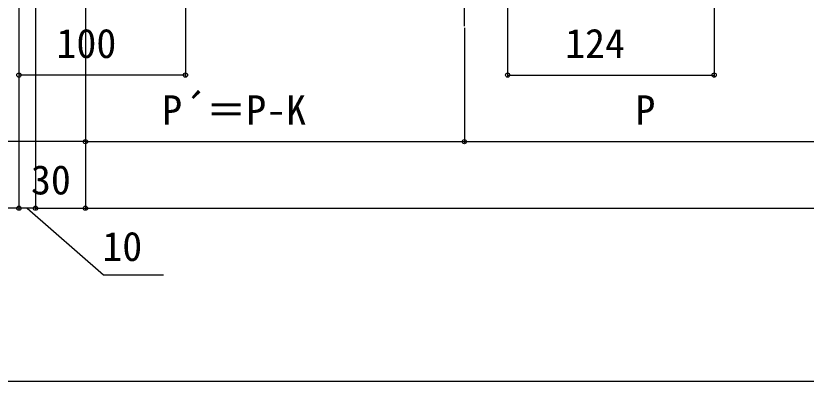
# Model space of a CAD drawing. Units: millimetres, scale not verified. Extents: x -1050 to 1050, y -1568 to 1559.
# Drawn here: x -276.8 to 197.8, y -1568.5 to -1348.8 of the extents above; entities that cross this region are included whole.
import ezdxf
from ezdxf.enums import TextEntityAlignment as Align

# ---------------------------------------------------------------- set-up
doc = ezdxf.new("R2010")
doc.units = ezdxf.units.MM
doc.header["$LTSCALE"] = 8
for name, color, linetype in [('0-4_YKK_12', 2, 'Continuous'), ('0-6_YKK_D', 6, 'Continuous'), ('0-7_YKK_ZWAK', 7, 'Continuous'), ('0-8_YSS_K', 3, 'Continuous')]:
    doc.layers.add(name, color=color, linetype=linetype)
doc.styles.add('ＭＳ ゴシック', font='')
doc.styles.get('ＭＳ ゴシック').set_extended_font_data('MS Gothic')

msp = doc.modelspace()

# ---------------------------------------------------------------- linework, layer by layer
at = {"layer": '0-4_YKK_12'}
for p, q in [((-235.005, -464.505), (-235.005, -1400.005)), ((-235.005, -464.505), (-235.005, -1355.005)), ((-7.505, -1355.005), (-7.505, -464.505))]:
    msp.add_line(p, q, dxfattribs=at)
at = {"layer": '0-6_YKK_D'}
for p, q in [((-265.005, -1293.005), (-265.005, -1465.505)), ((18.495, -1304.705), (18.495, -1385.505)), ((142.495, -1304.705), (142.495, -1385.505)), ((-275.005, -1305.505), (-275.005, -1385.505)), ((-175.005, -1320.505), (-175.005, -1385.505)), ((-265.005, -1338.005), (-265.005, -1465.505)), ((-275.005, -1353.005), (-275.005, -1465.505)), ((-275.005, -1353.005), (-275.005, -1465.505)), ((-235.005, -1354.005), (-235.005, -1425.482)), ((-235.005, -1356.005), (-235.005, -1465.505)), ((-235.005, -1356.005), (-235.005, -1465.505)), ((-235.005, -1357.005), (-235.005, -1425.505)), ((-7.505, -1356.005), (-7.505, -1425.505)), ((-7.505, -1356.005), (-7.505, -1425.505)), ((-175.005, -1384.505), (-275.005, -1384.505)), ((18.495, -1384.505), (142.495, -1384.505)), ((-235.005, -1424.505), (-7.505, -1424.505)), ((-7.505, -1424.505), (219.995, -1424.505)), ((-265.005, -1464.505), (-275.005, -1464.505)), ((-265.005, -1464.505), (-235.005, -1464.505)), ((-235.005, -1464.505), (902.495, -1464.505))]:
    msp.add_line(p, q, dxfattribs=at)
for points in [[(-235.005, -1424.482), (-347.505, -1424.482), (-832.809, -1424.482)], [(-275.005, -1464.505), (-295.005, -1464.505), (-394.309, -1464.505)], [(-270.005, -1464.505), (-224.188, -1504.505), (-188.188, -1504.505)]]:
    msp.add_lwpolyline(points, dxfattribs=at)
for centre in [(-275.005, -1384.505), (-175.005, -1384.505), (18.495, -1384.505), (142.495, -1384.505), (-235.005, -1424.482), (-235.005, -1424.505), (-7.505, -1424.505), (-7.505, -1424.505), (-275.005, -1464.505), (-275.005, -1464.505), (-265.005, -1464.505), (-265.005, -1464.505), (-235.005, -1464.505), (-235.005, -1464.505)]:
    msp.add_circle(centre, 1.275, dxfattribs=at)
at = {"layer": '0-7_YKK_ZWAK'}
msp.add_lwpolyline([(-1050, -1568.5), (1050, -1568.5), (1050, 1491.5)], dxfattribs=at)
at = {"layer": '0-8_YSS_K'}
msp.add_line((-275.005, -659.505), (-275.005, -1412.505), dxfattribs=at)

# ---------------------------------------------------------------- texts
at = {"layer": '0-6_YKK_D', "style": 'ＭＳ ゴシック'}
for s, p in [('100', (-252.414, -1379.505)), ('124', (53.018, -1379.505)), ('P´＝P-K', (-188.959, -1419.505)), ('P', (95.2, -1419.505)), ('30', (-267.732, -1461.505)), ('10', (-224.87, -1501.505))]:
    msp.add_text(s, height=17.6, dxfattribs=at).set_placement(p, align=Align.BOTTOM_LEFT)

doc.saveas('drawing.dxf')
